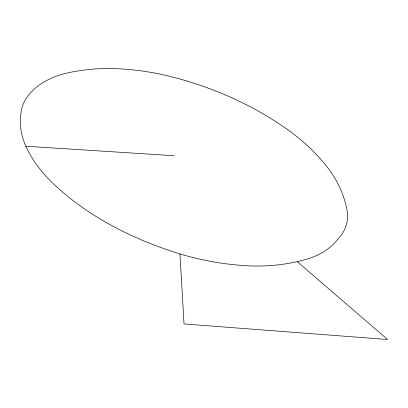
<?xml version="1.0" encoding="UTF-8"?>
<svg xmlns="http://www.w3.org/2000/svg" width="408" height="408" viewBox="0 0 408 408"><rect width="100%" height="100%" fill="white"/><g stroke="black" fill="none" stroke-linecap="round" stroke-linejoin="round"><path stroke-width="0.61" d="M25.857 146.248A196.926 130.167 1.2 0 0 52.668 183.095A287.298 180.831 4.7 0 0 176.725 252.924A202.011 136.139 3.6 0 0 243.392 265.547A136.272 97.038 4 0 0 306.464 259.259A68.432 51.066 7 0 0 338.314 238.593A55.192 41.111 8.2 0 0 347.091 210.406A154.005 117.504 0.1 0 0 325.91 165.413A236.971 186.038 -6.9 0 0 288.186 130.05A410.356 333.861 -23.1 0 0 172.156 76.923A231.963 174.986 -9.7 0 0 119.442 68.809A136.318 95.793 -6.5 0 0 68.238 72.777A60.94 40.183 -6.4 0 0 21.547 109.523A128.127 85.991 -2.7 0 0 25.857 146.248L174.201 155.723M297.187 261.635L387.6 339.502L184.039 323.952L179.943 253.924"/></g></svg>
